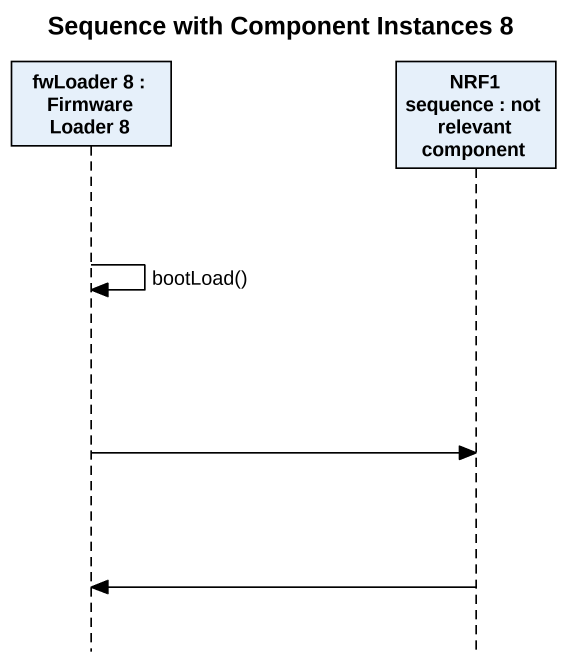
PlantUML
@startuml
title Sequence with Component Instances 8
hide footbox
participant "fwLoader 8 : Firmware Loader 8" as fwLoader_8
participant "NRF1 sequence : not relevant component" as NRF1_sequence

fwLoader_8 -> fwLoader_8 : bootLoad()
fwLoader_8 -> NRF1_sequence
NRF1_sequence -> fwLoader_8
@enduml
